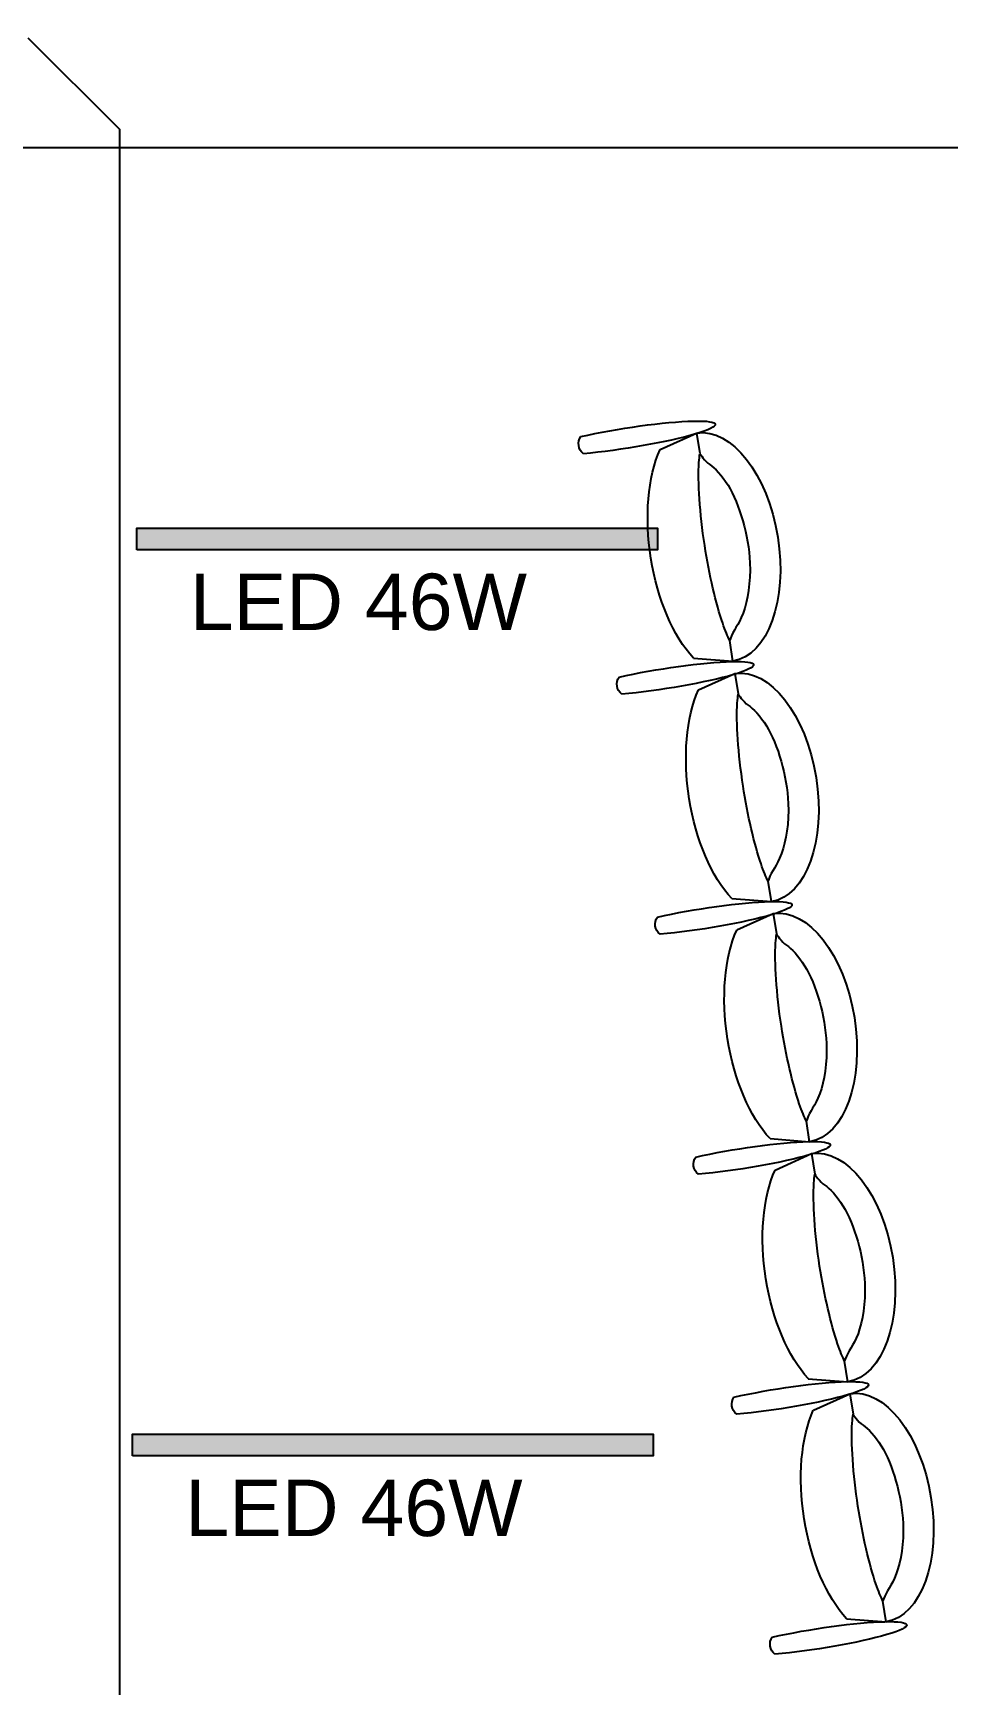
# Model space of a CAD drawing. Header units: metres. Extents: x -11 to 85, y -301 to 135.
# Drawn here: x 19.791 to 21.899, y -183.945 to -180.139 of the extents above; entities that cross this region are included whole.
import ezdxf

# ---------------------------------------------------------------- set-up
doc = ezdxf.new("R2010")
doc.units = ezdxf.units.M
doc.header["$LTSCALE"] = 0.036
doc.header["$PDMODE"] = 2
for name, color, linetype in [('arxitek isogeio', 252, 'Continuous'), ('DIMBLK', 252, 'Continuous'), ('electext', 20, 'Continuous'), ('Epipla', 252, 'Continuous'), ('hatch color', 252, 'Continuous'), ('HLEK_FL001_SYMBOLS', 230, 'Continuous')]:
    doc.layers.add(name, color=color, linetype=linetype)
doc.styles.get("Standard").update_dxf_attribs({"font": 'arial.ttf'})
doc.dimstyles.new('CADWDOT', dxfattribs={"dimscale": 0.1, "dimtxt": 1.8, "dimasz": 0.08, "dimexe": 2, "dimexo": 0, "dimgap": 0.09, "dimtad": 0, "dimrnd": 0.001, "dimzin": 0, "dimdsep": 46, "dimtxsty": 'Standard', "dimblk1": 'ARTDIM', "dimblk2": 'ARTDIM', "dimsah": 1, "dimcen": 0.09, "dimdle": 0.05, "dimse1": 1, "dimse2": 1, "dimadec": 0, "dimazin": 0, "dimtfac": 1, "dimtmove": 0, "dimatfit": 3, "dimldrblk": 'ARTDIM', "dimfxl": 2, "dimtvp": 0.9999, "dimtolj": 1, "dimtzin": 0, "dimarcsym": 0})

# ---------------------------------------------------------------- blocks, each defined once
blk = doc.blocks.new('ARTDIM')
at = {"layer": 'DIMBLK'}
for p, q in [((0, -24.9975), (0, 24.9975)), ((-24.9975, 0), (24.9975, 0))]:
    blk.add_line(p, q, dxfattribs=at)
blk.add_circle((0, 0), 8.25, dxfattribs=at)
blk = doc.blocks.new('*D1304')
at = {"layer": 'arxitek isogeio', "color": 0, "lineweight": -2}
blk.add_line((22.1157, -180.4041), (15.0817, -180.4041), dxfattribs=at)
at = {"layer": 'Defpoints', "color": 0, "transparency": 16777216}
for p in [(15.0737, -179.7468), (22.1237, -179.7468), (15.0737, -180.4041)]:
    blk.add_point(p, dxfattribs=at)
at = {"layer": 'arxitek isogeio', "color": 0, "lineweight": -2, "xscale": 0.008, "yscale": 0.008, "zscale": 0.008, "rotation": 180}
blk.add_blockref('ARTDIM', (15.0737, -180.4041), dxfattribs=at)
at = {"layer": 'arxitek isogeio', "color": 0, "lineweight": -2, "xscale": 0.008, "yscale": 0.008, "zscale": 0.008}
blk.add_blockref('ARTDIM', (22.1237, -180.4041), dxfattribs=at)
at = {"layer": 'arxitek isogeio', "color": 0, "insert": (18.5987, -180.2242), "char_height": 0.18, "attachment_point": 5}
blk.add_mtext('\\A1;7.05', dxfattribs=at)
blk = doc.blocks.new('A$C4C174ED7')
at = {"layer": 'Epipla'}
for p, q in [((1.6756, 3.0494), (1.7669, 3.0564)), ((1.7669, 3.0564), (1.7593, 3.009)), ((1.599, 2.5687), (1.6831, 2.5311)), ((1.6831, 2.5311), (1.6906, 2.578)), ((1.5874, 2.4964), (1.6787, 2.5034)), ((1.6787, 2.5034), (1.6711, 2.456)), ((1.5949, 1.978), (1.6023, 2.025)), ((1.5107, 2.0157), (1.5949, 1.978)), ((1.4992, 1.9434), (1.5904, 1.9504)), ((1.5904, 1.9504), (1.5829, 1.903)), ((1.4225, 1.4627), (1.5066, 1.425)), ((1.5066, 1.425), (1.5141, 1.4719)), ((1.411, 1.3904), (1.5022, 1.3974)), ((1.5022, 1.3974), (1.4947, 1.35)), ((1.4184, 0.872), (1.4259, 0.9189)), ((1.3343, 0.9097), (1.4184, 0.872)), ((1.3226, 0.8363), (1.4138, 0.8433)), ((1.4138, 0.8433), (1.4062, 0.7959)), ((1.2459, 0.3556), (1.33, 0.3179)), ((1.33, 0.3179), (1.3375, 0.3649))]:
    blk.add_line(p, q, dxfattribs=at)
for points in [[(1.5105, 3.1315, 0.397593), (1.5043, 3.0919)], [(1.4223, 2.5785, 0.397593), (1.4161, 2.5389)], [(1.334, 2.0254, 0.397593), (1.3279, 1.9859)], [(1.2458, 1.4724, 0.397593), (1.2396, 1.4329)], [(1.1576, 0.9194, 0.397593), (1.1514, 0.8799)], [(1.0692, 0.3653, 0.397593), (1.063, 0.3258)]]:
    blk.add_lwpolyline(points, format="xyb", dxfattribs=at)
for centre, major_axis, ratio, start_param, end_param in [((1.6115, 3.0954), (-0.2028, 0.0318), 0.113529, 1.031877, 5.251545), ((1.725, 2.7937), (0.0463, 0.2995), 0.493003, 0.628379, 2.49343), ((1.725, 2.7937), (0.0419, 0.2627), 0.552275, 3.141593, 6.283185), ((1.5233, 2.5424), (-0.2028, 0.0318), 0.113529, 1.031877, 5.251545), ((1.6368, 2.2407), (0.0463, 0.2995), 0.493003, 0.628379, 2.49343), ((1.6368, 2.2407), (0.0419, 0.2627), 0.552275, 3.141593, 6.283185), ((1.435, 1.9894), (-0.2028, 0.0318), 0.113529, 1.031877, 5.251545), ((1.5485, 1.6877), (0.0463, 0.2995), 0.493003, 0.628379, 2.49343), ((1.5485, 1.6877), (0.0419, 0.2627), 0.552275, 3.141593, 6.283185), ((1.3468, 1.4364), (-0.2028, 0.0318), 0.113529, 1.031877, 5.251545), ((1.4603, 1.1347), (0.0463, 0.2995), 0.493003, 0.628379, 2.49343), ((1.4603, 1.1347), (0.0419, 0.2627), 0.552275, 3.141593, 6.283185), ((1.2586, 0.8834), (-0.2028, 0.0318), 0.113529, 1.031877, 5.251545), ((1.3719, 0.5806), (0.0419, 0.2627), 0.552275, 3.141593, 6.283185), ((1.3719, 0.5806), (0.0463, 0.2995), 0.493003, 0.628379, 2.49343), ((1.1702, 0.3293), (-0.2028, 0.0318), 0.113529, 1.031877, 5.251545)]:
    blk.add_ellipse(centre, major_axis=major_axis, ratio=ratio, start_param=start_param, end_param=end_param, dxfattribs=at)
for points, knots in [([(1.7593, 3.009), (1.7548, 2.9999), (1.7489, 2.9861), (1.7278, 2.9245), (1.7121, 2.8573), (1.6903, 2.716), (1.6856, 2.6419), (1.689, 2.5908), (1.6898, 2.5839), (1.6906, 2.5784)], [0.506584, 0.506584, 0.506584, 0.506584, 0.805592, 0.805592, 1.599086, 1.599086, 2.473163, 2.473163, 2.635992, 2.635992, 2.635992, 2.635992]), ([(1.6906, 2.5784), (1.6906, 2.5784), (1.7017, 2.5958), (1.7253, 2.6116), (1.7412, 2.6277), (1.7821, 2.695), (1.8027, 2.7656), (1.8079, 2.8747), (1.8007, 2.9168), (1.7793, 2.9753), (1.7673, 2.9855), (1.7593, 3.009), (1.7593, 3.009), (1.7593, 3.009)], [3.141593, 3.141593, 3.141593, 3.141593, 3.601272, 3.601272, 4.06095, 4.06095, 4.924473, 4.924473, 5.526258, 5.526258, 6.140896, 6.140896, 6.283185, 6.283185, 6.283185, 6.283185]), ([(1.6711, 2.456), (1.6665, 2.4469), (1.6607, 2.4331), (1.6396, 2.3715), (1.6239, 2.3043), (1.6021, 2.163), (1.5974, 2.0889), (1.6008, 2.0378), (1.6016, 2.0309), (1.6024, 2.0254)], [0.506584, 0.506584, 0.506584, 0.506584, 0.805592, 0.805592, 1.599086, 1.599086, 2.473163, 2.473163, 2.635992, 2.635992, 2.635992, 2.635992]), ([(1.6024, 2.0254), (1.6024, 2.0254), (1.6135, 2.0428), (1.6371, 2.0586), (1.653, 2.0747), (1.6938, 2.142), (1.7145, 2.2126), (1.7197, 2.3217), (1.7125, 2.3638), (1.6911, 2.4223), (1.679, 2.4325), (1.6711, 2.456), (1.6711, 2.456), (1.6711, 2.456)], [3.141593, 3.141593, 3.141593, 3.141593, 3.601272, 3.601272, 4.06095, 4.06095, 4.924473, 4.924473, 5.526258, 5.526258, 6.140896, 6.140896, 6.283185, 6.283185, 6.283185, 6.283185]), ([(1.5829, 1.903), (1.5783, 1.8939), (1.5724, 1.8801), (1.5514, 1.8185), (1.5357, 1.7513), (1.5139, 1.61), (1.5092, 1.5358), (1.5125, 1.4848), (1.5133, 1.4779), (1.5142, 1.4724)], [0.506584, 0.506584, 0.506584, 0.506584, 0.805592, 0.805592, 1.599086, 1.599086, 2.473163, 2.473163, 2.635992, 2.635992, 2.635992, 2.635992]), ([(1.5142, 1.4724), (1.5142, 1.4724), (1.5252, 1.4898), (1.5489, 1.5056), (1.5647, 1.5217), (1.6056, 1.589), (1.6262, 1.6596), (1.6314, 1.7687), (1.6243, 1.8108), (1.6029, 1.8693), (1.5908, 1.8795), (1.5829, 1.903), (1.5829, 1.903), (1.5829, 1.903)], [3.141593, 3.141593, 3.141593, 3.141593, 3.601272, 3.601272, 4.06095, 4.06095, 4.924473, 4.924473, 5.526258, 5.526258, 6.140896, 6.140896, 6.283185, 6.283185, 6.283185, 6.283185]), ([(1.4947, 1.35), (1.4901, 1.3409), (1.4842, 1.3271), (1.4632, 1.2655), (1.4474, 1.1983), (1.4256, 1.0569), (1.4209, 0.9828), (1.4243, 0.9318), (1.4251, 0.9249), (1.426, 0.9194)], [0.506584, 0.506584, 0.506584, 0.506584, 0.805592, 0.805592, 1.599086, 1.599086, 2.473163, 2.473163, 2.635992, 2.635992, 2.635992, 2.635992]), ([(1.426, 0.9194), (1.426, 0.9194), (1.437, 0.9368), (1.4606, 0.9526), (1.4765, 0.9687), (1.5174, 1.036), (1.538, 1.1066), (1.5432, 1.2157), (1.536, 1.2578), (1.5146, 1.3163), (1.5026, 1.3265), (1.4947, 1.35), (1.4947, 1.35), (1.4947, 1.35)], [3.141593, 3.141593, 3.141593, 3.141593, 3.601272, 3.601272, 4.06095, 4.06095, 4.924473, 4.924473, 5.526258, 5.526258, 6.140896, 6.140896, 6.283185, 6.283185, 6.283185, 6.283185]), ([(1.4062, 0.7959), (1.4017, 0.7868), (1.3958, 0.773), (1.3747, 0.7114), (1.359, 0.6442), (1.3372, 0.5029), (1.3325, 0.4288), (1.3359, 0.3777), (1.3367, 0.3708), (1.3376, 0.3653)], [0.506584, 0.506584, 0.506584, 0.506584, 0.805592, 0.805592, 1.599086, 1.599086, 2.473163, 2.473163, 2.635992, 2.635992, 2.635992, 2.635992]), ([(1.3376, 0.3653), (1.3376, 0.3653), (1.3486, 0.3827), (1.3722, 0.3985), (1.3881, 0.4146), (1.429, 0.4819), (1.4496, 0.5525), (1.4548, 0.6616), (1.4476, 0.7037), (1.4262, 0.7622), (1.4142, 0.7724), (1.4062, 0.7959), (1.4062, 0.7959), (1.4062, 0.7959)], [3.141593, 3.141593, 3.141593, 3.141593, 3.601272, 3.601272, 4.06095, 4.06095, 4.924473, 4.924473, 5.526258, 5.526258, 6.140896, 6.140896, 6.283185, 6.283185, 6.283185, 6.283185])]:
    blk.add_open_spline(points, degree=3, knots=knots, dxfattribs=at)
blk = doc.blocks.new('lampes fthorismou 120')
at = {"layer": 'hatch color'}
blk.add_hatch(color=181, dxfattribs=at).paths.add_polyline_path([(84.1811, -99.2639), (84.1811, -99.2139), (85.3811, -99.2139), (85.3811, -99.2639)])
at = {"layer": 'HLEK_FL001_SYMBOLS'}
blk.add_lwpolyline([(84.1811, -99.2639), (84.1811, -99.2139), (85.3811, -99.2139), (85.3811, -99.2639)], close=True, dxfattribs=at)

msp = doc.modelspace()

# ---------------------------------------------------------------- linework, layer by layer
at = {"layer": 'arxitek isogeio'}
for p, q in [((19.7791, -180.1504), (19.9899, -180.3613)), ((19.9899, -180.3613), (19.9899, -188.1806))]:
    msp.add_line(p, q, dxfattribs=at)

# ---------------------------------------------------------------- block references
at = {"layer": 'arxitek isogeio', "xscale": -1, "rotation": 180}
msp.add_blockref('A$C4C174ED7', (19.9899, -180.7433), dxfattribs=at)
at = {"layer": 'HLEK_FL001_SYMBOLS'}
for p in [(-64.1511, -82.066), (-64.1612, -84.1534)]:
    msp.add_blockref('lampes fthorismou 120', p, dxfattribs=at)

# ---------------------------------------------------------------- texts
at = {"layer": 'electext'}
for p in [(20.1519, -181.5149), (20.1417, -183.6023)]:
    msp.add_text('LED 46W', height=0.13, dxfattribs=at).set_placement(p)

# ---------------------------------------------------------------- dimensions: what is measured, and where the dimension line sits
at = {"layer": 'arxitek isogeio'}
dim = msp.add_linear_dim(base=(15.0737, -180.4041), p1=(22.1237, -179.7468), p2=(15.0737, -179.7468), dimstyle='CADWDOT', dxfattribs=at)
dim.commit()
dim.dimension.update_dxf_attribs({"geometry": '*D1304', "text_midpoint": (18.5987, -180.2242)})

doc.saveas('drawing.dxf')
